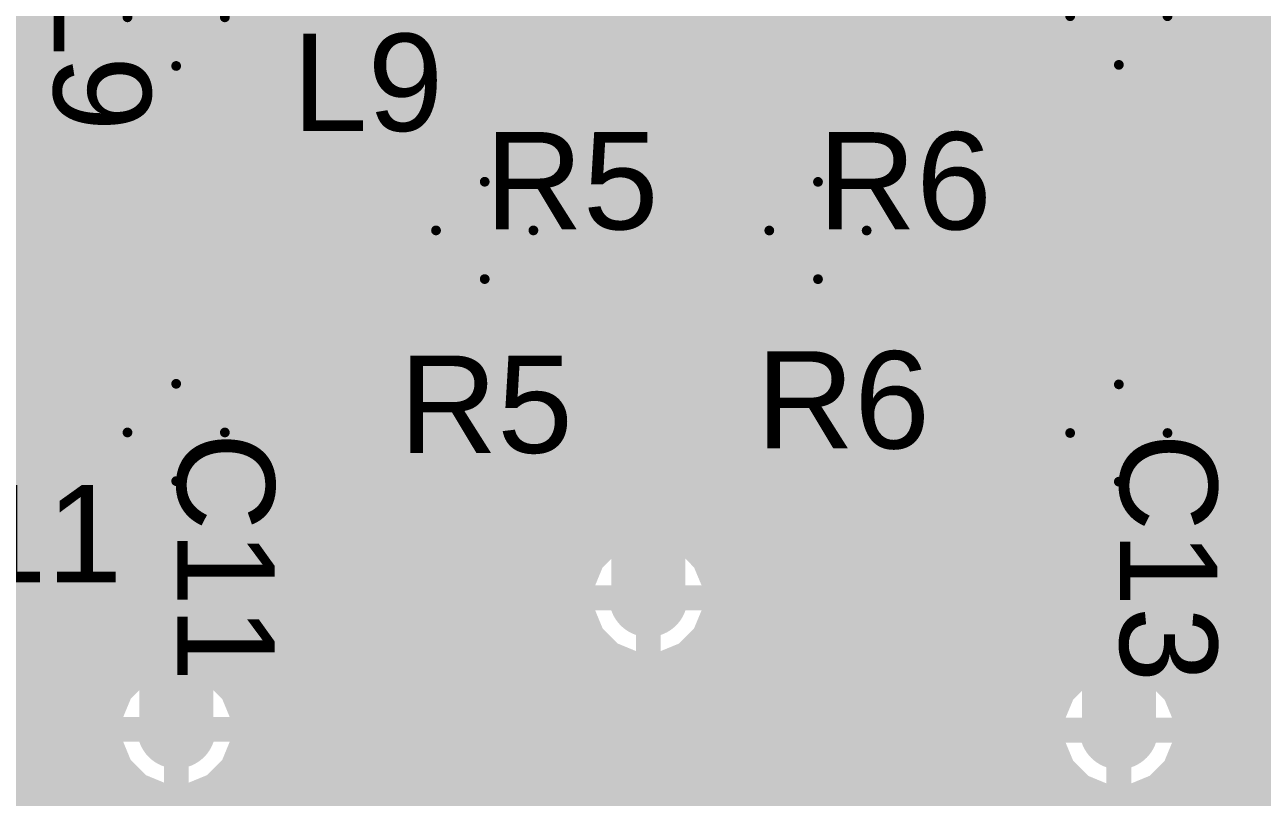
# Model space of a CAD drawing. Header units: inches. Extents: x -7.9 to 57.8, y -0.2 to 50.3.
# Drawn here: x 31.07 to 43.78, y 12.9 to 20.84 of the extents above; entities that cross this region are included whole.
import ezdxf

# ---------------------------------------------------------------- set-up
doc = ezdxf.new("R2010")
doc.units = ezdxf.units.IN
for name, color, linetype in [('Bottom Layer', 5, 'Continuous'), ('Bottom Solder', 6, 'Continuous'), ('Top 3D Body', 56, 'Continuous'), ('Top Assembly', 56, 'Continuous'), ('Top Component Center', 56, 'Continuous'), ('Top Courtyard', 56, 'Continuous'), ('Top Layer', 1, 'Continuous'), ('Top Overlay', 2, 'Continuous'), ('Top Paste', 8, 'Continuous'), ('Top Solder', 216, 'Continuous'), ('Via Holes', 16, 'Continuous')]:
    doc.layers.add(name, color=color, linetype=linetype)
doc.styles.add('Arial', font='', dxfattribs={"height": 0.2})
doc.styles.get('Arial').set_extended_font_data('Arial')

# ---------------------------------------------------------------- blocks, each defined once
blk = doc.blocks.new('FP_LQG15WH_02_IPC_A_5')
at = {"layer": 'Top Layer'}
for points in [[(-0.836, 0.386), (-0.209, 0.386), (-0.209, -0.386), (-0.836, -0.386)], [(0.209, 0.386), (0.836, 0.386), (0.836, -0.386), (0.209, -0.386)]]:
    blk.add_hatch(color=1, dxfattribs=at).paths.add_polyline_path(points)
at = {"layer": 'Top Paste'}
for points in [[(-0.836, 0.386), (-0.209, 0.386), (-0.209, -0.386), (-0.836, -0.386)], [(0.209, 0.386), (0.836, 0.386), (0.836, -0.386), (0.209, -0.386)]]:
    blk.add_hatch(color=8, dxfattribs=at).paths.add_polyline_path(points)
at = {"layer": 'Top Solder'}
for points in [[(-0.836, 0.386), (-0.209, 0.386), (-0.209, -0.386), (-0.836, -0.386)], [(0.209, 0.386), (0.836, 0.386), (0.836, -0.386), (0.209, -0.386)]]:
    blk.add_hatch(color=216, dxfattribs=at).paths.add_polyline_path(points)
at = {"layer": 'Top 3D Body', "const_width": 0.2}
for points in [[(-0.5, -0.3), (-0.5, 0.3)], [(0.5, 0.3), (-0.5, 0.3)], [(0.5, -0.3), (0.5, 0.3)], [(0.5, -0.3), (-0.5, -0.3)]]:
    blk.add_lwpolyline(points, dxfattribs=at)
at = {"layer": 'Top 3D Body', "const_width": 0.1}
for points in [[(-0.55, 0.3, 1), (-0.45, 0.3, 1)], [(-0.55, 0.3, 1), (-0.45, 0.3, 1)], [(0.45, 0.3, 1), (0.55, 0.3, 1)], [(0.45, 0.3, 1), (0.55, 0.3, 1)], [(-0.55, -0.3, 1), (-0.45, -0.3, 1)], [(-0.55, -0.3, 1), (-0.45, -0.3, 1)], [(0.45, -0.3, 1), (0.55, -0.3, 1)], [(0.45, -0.3, 1), (0.55, -0.3, 1)]]:
    blk.add_lwpolyline(points, format="xyb", close=True, dxfattribs=at)
at = {"layer": 'Top Assembly', "const_width": 0.2}
for points in [[(-1.036, -0.586), (-1.036, 0.586)], [(1.036, 0.586), (-1.036, 0.586)], [(1.036, -0.586), (1.036, 0.586)], [(1.036, -0.586), (-1.036, -0.586)]]:
    blk.add_lwpolyline(points, dxfattribs=at)
at = {"layer": 'Top Assembly', "const_width": 0.1}
for points in [[(-1.086, 0.586, 1), (-0.986, 0.586, 1)], [(-1.086, 0.586, 1), (-0.986, 0.586, 1)], [(0.986, 0.586, 1), (1.086, 0.586, 1)], [(0.986, 0.586, 1), (1.086, 0.586, 1)], [(-1.086, -0.586, 1), (-0.986, -0.586, 1)], [(-1.086, -0.586, 1), (-0.986, -0.586, 1)], [(0.986, -0.586, 1), (1.086, -0.586, 1)], [(0.986, -0.586, 1), (1.086, -0.586, 1)]]:
    blk.add_lwpolyline(points, format="xyb", close=True, dxfattribs=at)
at = {"layer": 'Top Component Center', "const_width": 0.1}
for points in [[(0, -0.5), (0, 0.5)], [(0.5, 0), (-0.5, 0)]]:
    blk.add_lwpolyline(points, dxfattribs=at)
at = {"layer": 'Top Component Center', "const_width": 0.05}
for points in [[(-0.025, 0.5, 1), (0.025, 0.5, 1)], [(-0.525, 0, 1), (-0.475, 0, 1)], [(0.475, 0, 1), (0.525, 0, 1)], [(-0.025, -0.5, 1), (0.025, -0.5, 1)]]:
    blk.add_lwpolyline(points, format="xyb", close=True, dxfattribs=at)
at = {"layer": 'Top Courtyard', "const_width": 0.2}
for points in [[(-1.036, -0.586), (-1.036, 0.586)], [(1.036, 0.586), (-1.036, 0.586)], [(1.036, -0.586), (1.036, 0.586)], [(1.036, -0.586), (-1.036, -0.586)]]:
    blk.add_lwpolyline(points, dxfattribs=at)
at = {"layer": 'Top Courtyard', "const_width": 0.1}
for points in [[(-1.086, 0.586, 1), (-0.986, 0.586, 1)], [(-1.086, 0.586, 1), (-0.986, 0.586, 1)], [(0.986, 0.586, 1), (1.086, 0.586, 1)], [(0.986, 0.586, 1), (1.086, 0.586, 1)], [(-1.086, -0.586, 1), (-0.986, -0.586, 1)], [(-1.086, -0.586, 1), (-0.986, -0.586, 1)], [(0.986, -0.586, 1), (1.086, -0.586, 1)], [(0.986, -0.586, 1), (1.086, -0.586, 1)]]:
    blk.add_lwpolyline(points, format="xyb", close=True, dxfattribs=at)
at = {"layer": 'Top Overlay', "const_width": 0.2}
for points in [[(0.836, 0.786), (-0.836, 0.786)], [(0.836, -0.786), (-0.836, -0.786)]]:
    blk.add_lwpolyline(points, dxfattribs=at)
at = {"layer": 'Top Overlay'}
for points, const_width in [([(-0.886, 0.786, 1), (-0.786, 0.786, 1)], 0.1), ([(0.786, 0.786, 1), (0.886, 0.786, 1)], 0.1), ([(-1.411, 0, 1), (-1.661, 0, 1)], 0.25), ([(-1.724, 0, 1), (-1.599, 0, 1)], 0.125), ([(-1.474, 0, 1), (-1.349, 0, 1)], 0.125), ([(-0.886, -0.786, 1), (-0.786, -0.786, 1)], 0.1), ([(0.786, -0.786, 1), (0.886, -0.786, 1)], 0.1)]:
    blk.add_lwpolyline(points, format="xyb", close=True, dxfattribs=dict(at, const_width=const_width))
at = {"layer": 'Top Assembly', "style": 'Arial'}
blk.add_text('L9', height=1, dxfattribs=at).set_placement((-0.381, -1.259))
blk = doc.blocks.new('FP_GJM155_0_05_IPC_C_6')
at = {"layer": 'Top Layer'}
for points in [[(-0.636, 0.236), (-0.121, 0.236), (-0.121, -0.236), (-0.636, -0.236)], [(0.121, 0.236), (0.636, 0.236), (0.636, -0.236), (0.121, -0.236)]]:
    blk.add_hatch(color=1, dxfattribs=at).paths.add_polyline_path(points)
at = {"layer": 'Top Paste'}
for points in [[(-0.636, 0.236), (-0.121, 0.236), (-0.121, -0.236), (-0.636, -0.236)], [(0.121, 0.236), (0.636, 0.236), (0.636, -0.236), (0.121, -0.236)]]:
    blk.add_hatch(color=8, dxfattribs=at).paths.add_polyline_path(points)
at = {"layer": 'Top Solder'}
for points in [[(-0.636, 0.236), (-0.121, 0.236), (-0.121, -0.236), (-0.636, -0.236)], [(0.121, 0.236), (0.636, 0.236), (0.636, -0.236), (0.121, -0.236)]]:
    blk.add_hatch(color=216, dxfattribs=at).paths.add_polyline_path(points)
at = {"layer": 'Top 3D Body', "const_width": 0.2}
for points in [[(-0.5, -0.25), (-0.5, 0.25)], [(0.5, 0.25), (-0.5, 0.25)], [(0.5, -0.25), (0.5, 0.25)], [(0.5, -0.25), (-0.5, -0.25)]]:
    blk.add_lwpolyline(points, dxfattribs=at)
at = {"layer": 'Top 3D Body', "const_width": 0.1}
for points in [[(-0.55, 0.25, 1), (-0.45, 0.25, 1)], [(-0.55, 0.25, 1), (-0.45, 0.25, 1)], [(0.45, 0.25, 1), (0.55, 0.25, 1)], [(0.45, 0.25, 1), (0.55, 0.25, 1)], [(-0.55, -0.25, 1), (-0.45, -0.25, 1)], [(-0.55, -0.25, 1), (-0.45, -0.25, 1)], [(0.45, -0.25, 1), (0.55, -0.25, 1)], [(0.45, -0.25, 1), (0.55, -0.25, 1)]]:
    blk.add_lwpolyline(points, format="xyb", close=True, dxfattribs=at)
at = {"layer": 'Top Assembly', "const_width": 0.2}
for points in [[(-0.736, -0.375), (-0.736, 0.375)], [(0.736, 0.375), (-0.736, 0.375)], [(0.736, -0.375), (0.736, 0.375)], [(0.736, -0.375), (-0.736, -0.375)]]:
    blk.add_lwpolyline(points, dxfattribs=at)
at = {"layer": 'Top Assembly', "const_width": 0.1}
for points in [[(-0.786, 0.375, 1), (-0.686, 0.375, 1)], [(-0.786, 0.375, 1), (-0.686, 0.375, 1)], [(0.686, 0.375, 1), (0.786, 0.375, 1)], [(0.686, 0.375, 1), (0.786, 0.375, 1)], [(-0.786, -0.375, 1), (-0.686, -0.375, 1)], [(-0.786, -0.375, 1), (-0.686, -0.375, 1)], [(0.686, -0.375, 1), (0.786, -0.375, 1)], [(0.686, -0.375, 1), (0.786, -0.375, 1)]]:
    blk.add_lwpolyline(points, format="xyb", close=True, dxfattribs=at)
at = {"layer": 'Top Component Center', "const_width": 0.1}
for points in [[(0, -0.5), (0, 0.5)], [(0.5, 0), (-0.5, 0)]]:
    blk.add_lwpolyline(points, dxfattribs=at)
at = {"layer": 'Top Component Center', "const_width": 0.05}
for points in [[(-0.025, 0.5, 1), (0.025, 0.5, 1)], [(-0.525, 0, 1), (-0.475, 0, 1)], [(0.475, 0, 1), (0.525, 0, 1)], [(-0.025, -0.5, 1), (0.025, -0.5, 1)]]:
    blk.add_lwpolyline(points, format="xyb", close=True, dxfattribs=at)
at = {"layer": 'Top Courtyard', "const_width": 0.2}
for points in [[(-0.736, -0.375), (-0.736, 0.375)], [(0.736, 0.375), (-0.736, 0.375)], [(0.736, -0.375), (0.736, 0.375)], [(0.736, -0.375), (-0.736, -0.375)]]:
    blk.add_lwpolyline(points, dxfattribs=at)
at = {"layer": 'Top Courtyard', "const_width": 0.1}
for points in [[(-0.786, 0.375, 1), (-0.686, 0.375, 1)], [(-0.786, 0.375, 1), (-0.686, 0.375, 1)], [(0.686, 0.375, 1), (0.786, 0.375, 1)], [(0.686, 0.375, 1), (0.786, 0.375, 1)], [(-0.786, -0.375, 1), (-0.686, -0.375, 1)], [(-0.786, -0.375, 1), (-0.686, -0.375, 1)], [(0.686, -0.375, 1), (0.786, -0.375, 1)], [(0.686, -0.375, 1), (0.786, -0.375, 1)]]:
    blk.add_lwpolyline(points, format="xyb", close=True, dxfattribs=at)
at = {"layer": 'Top Overlay', "const_width": 0.2}
for points in [[(0.636, 0.675), (-0.636, 0.675)], [(0.636, -0.675), (-0.636, -0.675)]]:
    blk.add_lwpolyline(points, dxfattribs=at)
at = {"layer": 'Top Overlay', "const_width": 0.1}
for points in [[(-0.686, 0.675, 1), (-0.586, 0.675, 1)], [(0.586, 0.675, 1), (0.686, 0.675, 1)], [(-0.686, -0.675, 1), (-0.586, -0.675, 1)], [(0.586, -0.675, 1), (0.686, -0.675, 1)]]:
    blk.add_lwpolyline(points, format="xyb", close=True, dxfattribs=at)
at = {"layer": 'Top Assembly', "style": 'Arial'}
blk.add_text('C11', height=1, dxfattribs=at).set_placement((0, 0.011))
blk = doc.blocks.new('FP_GJM155_0_05_IPC_C_12')
at = {"layer": 'Top Layer'}
for points in [[(-0.636, 0.236), (-0.121, 0.236), (-0.121, -0.236), (-0.636, -0.236)], [(0.121, 0.236), (0.636, 0.236), (0.636, -0.236), (0.121, -0.236)]]:
    blk.add_hatch(color=1, dxfattribs=at).paths.add_polyline_path(points)
at = {"layer": 'Top Paste'}
for points in [[(-0.636, 0.236), (-0.121, 0.236), (-0.121, -0.236), (-0.636, -0.236)], [(0.121, 0.236), (0.636, 0.236), (0.636, -0.236), (0.121, -0.236)]]:
    blk.add_hatch(color=8, dxfattribs=at).paths.add_polyline_path(points)
at = {"layer": 'Top Solder'}
for points in [[(-0.636, 0.236), (-0.121, 0.236), (-0.121, -0.236), (-0.636, -0.236)], [(0.121, 0.236), (0.636, 0.236), (0.636, -0.236), (0.121, -0.236)]]:
    blk.add_hatch(color=216, dxfattribs=at).paths.add_polyline_path(points)
at = {"layer": 'Top 3D Body', "const_width": 0.2}
for points in [[(-0.5, -0.25), (-0.5, 0.25)], [(0.5, 0.25), (-0.5, 0.25)], [(0.5, -0.25), (0.5, 0.25)], [(0.5, -0.25), (-0.5, -0.25)]]:
    blk.add_lwpolyline(points, dxfattribs=at)
at = {"layer": 'Top 3D Body', "const_width": 0.1}
for points in [[(-0.55, 0.25, 1), (-0.45, 0.25, 1)], [(-0.55, 0.25, 1), (-0.45, 0.25, 1)], [(0.45, 0.25, 1), (0.55, 0.25, 1)], [(0.45, 0.25, 1), (0.55, 0.25, 1)], [(-0.55, -0.25, 1), (-0.45, -0.25, 1)], [(-0.55, -0.25, 1), (-0.45, -0.25, 1)], [(0.45, -0.25, 1), (0.55, -0.25, 1)], [(0.45, -0.25, 1), (0.55, -0.25, 1)]]:
    blk.add_lwpolyline(points, format="xyb", close=True, dxfattribs=at)
at = {"layer": 'Top Assembly', "const_width": 0.2}
for points in [[(-0.736, -0.375), (-0.736, 0.375)], [(0.736, 0.375), (-0.736, 0.375)], [(0.736, -0.375), (0.736, 0.375)], [(0.736, -0.375), (-0.736, -0.375)]]:
    blk.add_lwpolyline(points, dxfattribs=at)
at = {"layer": 'Top Assembly', "const_width": 0.1}
for points in [[(-0.786, 0.375, 1), (-0.686, 0.375, 1)], [(-0.786, 0.375, 1), (-0.686, 0.375, 1)], [(0.686, 0.375, 1), (0.786, 0.375, 1)], [(0.686, 0.375, 1), (0.786, 0.375, 1)], [(-0.786, -0.375, 1), (-0.686, -0.375, 1)], [(-0.786, -0.375, 1), (-0.686, -0.375, 1)], [(0.686, -0.375, 1), (0.786, -0.375, 1)], [(0.686, -0.375, 1), (0.786, -0.375, 1)]]:
    blk.add_lwpolyline(points, format="xyb", close=True, dxfattribs=at)
at = {"layer": 'Top Component Center', "const_width": 0.1}
for points in [[(0, -0.5), (0, 0.5)], [(0.5, 0), (-0.5, 0)]]:
    blk.add_lwpolyline(points, dxfattribs=at)
at = {"layer": 'Top Component Center', "const_width": 0.05}
for points in [[(-0.025, 0.5, 1), (0.025, 0.5, 1)], [(-0.525, 0, 1), (-0.475, 0, 1)], [(0.475, 0, 1), (0.525, 0, 1)], [(-0.025, -0.5, 1), (0.025, -0.5, 1)]]:
    blk.add_lwpolyline(points, format="xyb", close=True, dxfattribs=at)
at = {"layer": 'Top Courtyard', "const_width": 0.2}
for points in [[(-0.736, -0.375), (-0.736, 0.375)], [(0.736, 0.375), (-0.736, 0.375)], [(0.736, -0.375), (0.736, 0.375)], [(0.736, -0.375), (-0.736, -0.375)]]:
    blk.add_lwpolyline(points, dxfattribs=at)
at = {"layer": 'Top Courtyard', "const_width": 0.1}
for points in [[(-0.786, 0.375, 1), (-0.686, 0.375, 1)], [(-0.786, 0.375, 1), (-0.686, 0.375, 1)], [(0.686, 0.375, 1), (0.786, 0.375, 1)], [(0.686, 0.375, 1), (0.786, 0.375, 1)], [(-0.786, -0.375, 1), (-0.686, -0.375, 1)], [(-0.786, -0.375, 1), (-0.686, -0.375, 1)], [(0.686, -0.375, 1), (0.786, -0.375, 1)], [(0.686, -0.375, 1), (0.786, -0.375, 1)]]:
    blk.add_lwpolyline(points, format="xyb", close=True, dxfattribs=at)
at = {"layer": 'Top Overlay', "const_width": 0.2}
for points in [[(0.636, 0.675), (-0.636, 0.675)], [(0.636, -0.675), (-0.636, -0.675)]]:
    blk.add_lwpolyline(points, dxfattribs=at)
at = {"layer": 'Top Overlay', "const_width": 0.1}
for points in [[(-0.686, 0.675, 1), (-0.586, 0.675, 1)], [(0.586, 0.675, 1), (0.686, 0.675, 1)], [(-0.686, -0.675, 1), (-0.586, -0.675, 1)], [(0.586, -0.675, 1), (0.686, -0.675, 1)]]:
    blk.add_lwpolyline(points, format="xyb", close=True, dxfattribs=at)
at = {"layer": 'Top Assembly', "style": 'Arial'}
blk.add_text('C13', height=1, dxfattribs=at).set_placement((0, 0.011))
blk = doc.blocks.new('FP_LQG15WH_02_IPC_A_14')
at = {"layer": 'Top Layer'}
for points in [[(-0.836, 0.386), (-0.209, 0.386), (-0.209, -0.386), (-0.836, -0.386)], [(0.209, 0.386), (0.836, 0.386), (0.836, -0.386), (0.209, -0.386)]]:
    blk.add_hatch(color=1, dxfattribs=at).paths.add_polyline_path(points)
at = {"layer": 'Top Paste'}
for points in [[(-0.836, 0.386), (-0.209, 0.386), (-0.209, -0.386), (-0.836, -0.386)], [(0.209, 0.386), (0.836, 0.386), (0.836, -0.386), (0.209, -0.386)]]:
    blk.add_hatch(color=8, dxfattribs=at).paths.add_polyline_path(points)
at = {"layer": 'Top Solder'}
for points in [[(-0.836, 0.386), (-0.209, 0.386), (-0.209, -0.386), (-0.836, -0.386)], [(0.209, 0.386), (0.836, 0.386), (0.836, -0.386), (0.209, -0.386)]]:
    blk.add_hatch(color=216, dxfattribs=at).paths.add_polyline_path(points)
at = {"layer": 'Top 3D Body', "const_width": 0.2}
for points in [[(-0.5, 0.3), (-0.5, -0.3)], [(-0.5, 0.3), (0.5, 0.3)], [(0.5, 0.3), (0.5, -0.3)], [(-0.5, -0.3), (0.5, -0.3)]]:
    blk.add_lwpolyline(points, dxfattribs=at)
at = {"layer": 'Top 3D Body', "const_width": 0.1}
for points in [[(-0.55, 0.3, 1), (-0.45, 0.3, 1)], [(-0.55, 0.3, 1), (-0.45, 0.3, 1)], [(0.45, 0.3, 1), (0.55, 0.3, 1)], [(0.45, 0.3, 1), (0.55, 0.3, 1)], [(-0.55, -0.3, 1), (-0.45, -0.3, 1)], [(-0.55, -0.3, 1), (-0.45, -0.3, 1)], [(0.45, -0.3, 1), (0.55, -0.3, 1)], [(0.45, -0.3, 1), (0.55, -0.3, 1)]]:
    blk.add_lwpolyline(points, format="xyb", close=True, dxfattribs=at)
at = {"layer": 'Top Assembly', "const_width": 0.2}
for points in [[(-1.036, 0.586), (-1.036, -0.586)], [(-1.036, 0.586), (1.036, 0.586)], [(1.036, 0.586), (1.036, -0.586)], [(-1.036, -0.586), (1.036, -0.586)]]:
    blk.add_lwpolyline(points, dxfattribs=at)
at = {"layer": 'Top Assembly', "const_width": 0.1}
for points in [[(-1.086, 0.586, 1), (-0.986, 0.586, 1)], [(-1.086, 0.586, 1), (-0.986, 0.586, 1)], [(0.986, 0.586, 1), (1.086, 0.586, 1)], [(0.986, 0.586, 1), (1.086, 0.586, 1)], [(-1.086, -0.586, 1), (-0.986, -0.586, 1)], [(-1.086, -0.586, 1), (-0.986, -0.586, 1)], [(0.986, -0.586, 1), (1.086, -0.586, 1)], [(0.986, -0.586, 1), (1.086, -0.586, 1)]]:
    blk.add_lwpolyline(points, format="xyb", close=True, dxfattribs=at)
at = {"layer": 'Top Component Center', "const_width": 0.1}
for points in [[(0, 0.5), (0, -0.5)], [(-0.5, 0), (0.5, 0)]]:
    blk.add_lwpolyline(points, dxfattribs=at)
at = {"layer": 'Top Component Center', "const_width": 0.05}
for points in [[(-0.025, 0.5, 1), (0.025, 0.5, 1)], [(-0.525, 0, 1), (-0.475, 0, 1)], [(0.475, 0, 1), (0.525, 0, 1)], [(-0.025, -0.5, 1), (0.025, -0.5, 1)]]:
    blk.add_lwpolyline(points, format="xyb", close=True, dxfattribs=at)
at = {"layer": 'Top Courtyard', "const_width": 0.2}
for points in [[(-1.036, 0.586), (-1.036, -0.586)], [(-1.036, 0.586), (1.036, 0.586)], [(1.036, 0.586), (1.036, -0.586)], [(-1.036, -0.586), (1.036, -0.586)]]:
    blk.add_lwpolyline(points, dxfattribs=at)
at = {"layer": 'Top Courtyard', "const_width": 0.1}
for points in [[(-1.086, 0.586, 1), (-0.986, 0.586, 1)], [(-1.086, 0.586, 1), (-0.986, 0.586, 1)], [(0.986, 0.586, 1), (1.086, 0.586, 1)], [(0.986, 0.586, 1), (1.086, 0.586, 1)], [(-1.086, -0.586, 1), (-0.986, -0.586, 1)], [(-1.086, -0.586, 1), (-0.986, -0.586, 1)], [(0.986, -0.586, 1), (1.086, -0.586, 1)], [(0.986, -0.586, 1), (1.086, -0.586, 1)]]:
    blk.add_lwpolyline(points, format="xyb", close=True, dxfattribs=at)
at = {"layer": 'Top Overlay', "const_width": 0.2}
for points in [[(-0.836, 0.786), (0.836, 0.786)], [(-0.836, -0.786), (0.836, -0.786)]]:
    blk.add_lwpolyline(points, dxfattribs=at)
at = {"layer": 'Top Overlay'}
for points, const_width in [([(-0.886, 0.786, 1), (-0.786, 0.786, 1)], 0.1), ([(0.786, 0.786, 1), (0.886, 0.786, 1)], 0.1), ([(-1.411, 0, 1), (-1.661, 0, 1)], 0.25), ([(-1.724, 0, 1), (-1.599, 0, 1)], 0.125), ([(-1.474, 0, 1), (-1.349, 0, 1)], 0.125), ([(-0.886, -0.786, 1), (-0.786, -0.786, 1)], 0.1), ([(0.786, -0.786, 1), (0.886, -0.786, 1)], 0.1)]:
    blk.add_lwpolyline(points, format="xyb", close=True, dxfattribs=dict(at, const_width=const_width))
at = {"layer": 'Top Assembly', "style": 'Arial'}
blk.add_text('L11', height=1, dxfattribs=at).set_placement((0, -0.188))
blk = doc.blocks.new('FP_FC0402_IPC_C_15')
at = {"layer": 'Top Layer'}
for points in [[(-0.738, 0.298), (-0.075, 0.298), (-0.075, -0.298), (-0.738, -0.298)], [(0.075, 0.298), (0.738, 0.298), (0.738, -0.298), (0.075, -0.298)]]:
    blk.add_hatch(color=1, dxfattribs=at).paths.add_polyline_path(points)
at = {"layer": 'Top Paste'}
for points in [[(-0.738, 0.298), (-0.075, 0.298), (-0.075, -0.298), (-0.738, -0.298)], [(0.075, 0.298), (0.738, 0.298), (0.738, -0.298), (0.075, -0.298)]]:
    blk.add_hatch(color=8, dxfattribs=at).paths.add_polyline_path(points)
at = {"layer": 'Top Solder'}
for points in [[(-0.738, 0.298), (-0.075, 0.298), (-0.075, -0.298), (-0.738, -0.298)], [(0.075, 0.298), (0.738, 0.298), (0.738, -0.298), (0.075, -0.298)]]:
    blk.add_hatch(color=216, dxfattribs=at).paths.add_polyline_path(points)
at = {"layer": 'Top 3D Body', "const_width": 0.2}
for points in [[(-0.533, -0.279), (-0.533, 0.279)], [(-0.533, 0.279), (0.533, 0.279)], [(0.533, -0.279), (0.533, 0.279)], [(-0.533, -0.279), (0.533, -0.279)]]:
    blk.add_lwpolyline(points, dxfattribs=at)
at = {"layer": 'Top 3D Body', "const_width": 0.1}
for points in [[(-0.583, 0.279, 1), (-0.483, 0.279, 1)], [(-0.583, 0.279, 1), (-0.483, 0.279, 1)], [(0.483, 0.279, 1), (0.583, 0.279, 1)], [(0.483, 0.279, 1), (0.583, 0.279, 1)], [(-0.583, -0.279, 1), (-0.483, -0.279, 1)], [(-0.583, -0.279, 1), (-0.483, -0.279, 1)], [(0.483, -0.279, 1), (0.583, -0.279, 1)], [(0.483, -0.279, 1), (0.583, -0.279, 1)]]:
    blk.add_lwpolyline(points, format="xyb", close=True, dxfattribs=at)
at = {"layer": 'Top Assembly', "const_width": 0.2}
for points in [[(-0.838, -0.443), (-0.838, 0.443)], [(-0.838, 0.443), (0.838, 0.443)], [(0.838, -0.443), (0.838, 0.443)], [(-0.838, -0.443), (0.838, -0.443)]]:
    blk.add_lwpolyline(points, dxfattribs=at)
at = {"layer": 'Top Assembly', "const_width": 0.1}
for points in [[(-0.888, 0.443, 1), (-0.788, 0.443, 1)], [(-0.888, 0.443, 1), (-0.788, 0.443, 1)], [(0.788, 0.443, 1), (0.888, 0.443, 1)], [(0.788, 0.443, 1), (0.888, 0.443, 1)], [(-0.888, -0.443, 1), (-0.788, -0.443, 1)], [(-0.888, -0.443, 1), (-0.788, -0.443, 1)], [(0.788, -0.443, 1), (0.888, -0.443, 1)], [(0.788, -0.443, 1), (0.888, -0.443, 1)]]:
    blk.add_lwpolyline(points, format="xyb", close=True, dxfattribs=at)
at = {"layer": 'Top Component Center', "const_width": 0.1}
for points in [[(0, -0.5), (0, 0.5)], [(-0.5, 0), (0.5, 0)]]:
    blk.add_lwpolyline(points, dxfattribs=at)
at = {"layer": 'Top Component Center', "const_width": 0.05}
for points in [[(-0.025, 0.5, 1), (0.025, 0.5, 1)], [(-0.525, 0, 1), (-0.475, 0, 1)], [(0.475, 0, 1), (0.525, 0, 1)], [(-0.025, -0.5, 1), (0.025, -0.5, 1)]]:
    blk.add_lwpolyline(points, format="xyb", close=True, dxfattribs=at)
at = {"layer": 'Top Courtyard', "const_width": 0.2}
for points in [[(-0.838, -0.443), (-0.838, 0.443)], [(-0.838, 0.443), (0.838, 0.443)], [(0.838, -0.443), (0.838, 0.443)], [(-0.838, -0.443), (0.838, -0.443)]]:
    blk.add_lwpolyline(points, dxfattribs=at)
at = {"layer": 'Top Courtyard', "const_width": 0.1}
for points in [[(-0.888, 0.443, 1), (-0.788, 0.443, 1)], [(-0.888, 0.443, 1), (-0.788, 0.443, 1)], [(0.788, 0.443, 1), (0.888, 0.443, 1)], [(0.788, 0.443, 1), (0.888, 0.443, 1)], [(-0.888, -0.443, 1), (-0.788, -0.443, 1)], [(-0.888, -0.443, 1), (-0.788, -0.443, 1)], [(0.788, -0.443, 1), (0.888, -0.443, 1)], [(0.788, -0.443, 1), (0.888, -0.443, 1)]]:
    blk.add_lwpolyline(points, format="xyb", close=True, dxfattribs=at)
at = {"layer": 'Top Overlay', "const_width": 0.2}
for points in [[(-0.738, 0.743), (0.738, 0.743)], [(-0.738, -0.743), (0.738, -0.743)]]:
    blk.add_lwpolyline(points, dxfattribs=at)
at = {"layer": 'Top Overlay', "const_width": 0.1}
for points in [[(-0.788, 0.743, 1), (-0.688, 0.743, 1)], [(0.688, 0.743, 1), (0.788, 0.743, 1)], [(-0.788, -0.743, 1), (-0.688, -0.743, 1)], [(0.688, -0.743, 1), (0.788, -0.743, 1)]]:
    blk.add_lwpolyline(points, format="xyb", close=True, dxfattribs=at)
at = {"layer": 'Top Assembly', "style": 'Arial'}
blk.add_text('R5', height=1, dxfattribs=at).set_placement((0, 0.011))
blk = doc.blocks.new('FP_FC0402_IPC_C_16')
at = {"layer": 'Top Layer'}
for points in [[(-0.738, 0.298), (-0.075, 0.298), (-0.075, -0.298), (-0.738, -0.298)], [(0.075, 0.298), (0.738, 0.298), (0.738, -0.298), (0.075, -0.298)]]:
    blk.add_hatch(color=1, dxfattribs=at).paths.add_polyline_path(points)
at = {"layer": 'Top Paste'}
for points in [[(-0.738, 0.298), (-0.075, 0.298), (-0.075, -0.298), (-0.738, -0.298)], [(0.075, 0.298), (0.738, 0.298), (0.738, -0.298), (0.075, -0.298)]]:
    blk.add_hatch(color=8, dxfattribs=at).paths.add_polyline_path(points)
at = {"layer": 'Top Solder'}
for points in [[(-0.738, 0.298), (-0.075, 0.298), (-0.075, -0.298), (-0.738, -0.298)], [(0.075, 0.298), (0.738, 0.298), (0.738, -0.298), (0.075, -0.298)]]:
    blk.add_hatch(color=216, dxfattribs=at).paths.add_polyline_path(points)
at = {"layer": 'Top 3D Body', "const_width": 0.2}
for points in [[(-0.533, -0.279), (-0.533, 0.279)], [(-0.533, 0.279), (0.533, 0.279)], [(0.533, -0.279), (0.533, 0.279)], [(-0.533, -0.279), (0.533, -0.279)]]:
    blk.add_lwpolyline(points, dxfattribs=at)
at = {"layer": 'Top 3D Body', "const_width": 0.1}
for points in [[(-0.583, 0.279, 1), (-0.483, 0.279, 1)], [(-0.583, 0.279, 1), (-0.483, 0.279, 1)], [(0.483, 0.279, 1), (0.583, 0.279, 1)], [(0.483, 0.279, 1), (0.583, 0.279, 1)], [(-0.583, -0.279, 1), (-0.483, -0.279, 1)], [(-0.583, -0.279, 1), (-0.483, -0.279, 1)], [(0.483, -0.279, 1), (0.583, -0.279, 1)], [(0.483, -0.279, 1), (0.583, -0.279, 1)]]:
    blk.add_lwpolyline(points, format="xyb", close=True, dxfattribs=at)
at = {"layer": 'Top Assembly', "const_width": 0.2}
for points in [[(-0.838, -0.443), (-0.838, 0.443)], [(-0.838, 0.443), (0.838, 0.443)], [(0.838, -0.443), (0.838, 0.443)], [(-0.838, -0.443), (0.838, -0.443)]]:
    blk.add_lwpolyline(points, dxfattribs=at)
at = {"layer": 'Top Assembly', "const_width": 0.1}
for points in [[(-0.888, 0.443, 1), (-0.788, 0.443, 1)], [(-0.888, 0.443, 1), (-0.788, 0.443, 1)], [(0.788, 0.443, 1), (0.888, 0.443, 1)], [(0.788, 0.443, 1), (0.888, 0.443, 1)], [(-0.888, -0.443, 1), (-0.788, -0.443, 1)], [(-0.888, -0.443, 1), (-0.788, -0.443, 1)], [(0.788, -0.443, 1), (0.888, -0.443, 1)], [(0.788, -0.443, 1), (0.888, -0.443, 1)]]:
    blk.add_lwpolyline(points, format="xyb", close=True, dxfattribs=at)
at = {"layer": 'Top Component Center', "const_width": 0.1}
for points in [[(0, -0.5), (0, 0.5)], [(-0.5, 0), (0.5, 0)]]:
    blk.add_lwpolyline(points, dxfattribs=at)
at = {"layer": 'Top Component Center', "const_width": 0.05}
for points in [[(-0.025, 0.5, 1), (0.025, 0.5, 1)], [(-0.525, 0, 1), (-0.475, 0, 1)], [(0.475, 0, 1), (0.525, 0, 1)], [(-0.025, -0.5, 1), (0.025, -0.5, 1)]]:
    blk.add_lwpolyline(points, format="xyb", close=True, dxfattribs=at)
at = {"layer": 'Top Courtyard', "const_width": 0.2}
for points in [[(-0.838, -0.443), (-0.838, 0.443)], [(-0.838, 0.443), (0.838, 0.443)], [(0.838, -0.443), (0.838, 0.443)], [(-0.838, -0.443), (0.838, -0.443)]]:
    blk.add_lwpolyline(points, dxfattribs=at)
at = {"layer": 'Top Courtyard', "const_width": 0.1}
for points in [[(-0.888, 0.443, 1), (-0.788, 0.443, 1)], [(-0.888, 0.443, 1), (-0.788, 0.443, 1)], [(0.788, 0.443, 1), (0.888, 0.443, 1)], [(0.788, 0.443, 1), (0.888, 0.443, 1)], [(-0.888, -0.443, 1), (-0.788, -0.443, 1)], [(-0.888, -0.443, 1), (-0.788, -0.443, 1)], [(0.788, -0.443, 1), (0.888, -0.443, 1)], [(0.788, -0.443, 1), (0.888, -0.443, 1)]]:
    blk.add_lwpolyline(points, format="xyb", close=True, dxfattribs=at)
at = {"layer": 'Top Overlay', "const_width": 0.2}
for points in [[(-0.738, 0.743), (0.738, 0.743)], [(-0.738, -0.743), (0.738, -0.743)]]:
    blk.add_lwpolyline(points, dxfattribs=at)
at = {"layer": 'Top Overlay', "const_width": 0.1}
for points in [[(-0.788, 0.743, 1), (-0.688, 0.743, 1)], [(0.688, 0.743, 1), (0.788, 0.743, 1)], [(-0.788, -0.743, 1), (-0.688, -0.743, 1)], [(0.688, -0.743, 1), (0.788, -0.743, 1)]]:
    blk.add_lwpolyline(points, format="xyb", close=True, dxfattribs=at)
at = {"layer": 'Top Assembly', "style": 'Arial'}
blk.add_text('R6', height=1, dxfattribs=at).set_placement((0, 0.011))

msp = doc.modelspace()

# ---------------------------------------------------------------- hatches: boundary and pattern name
at = {"layer": 'Bottom Layer'}
h = msp.add_hatch(color=5, dxfattribs=at)
h.paths.add_polyline_path([(49.985, 49.933), (49.989, 30.944), (49.899, 30.854), (48.023, 30.854), (48.023, 29.84), (48.023, 28.826), (49.989, 28.826), (49.99, 25.864), (49.9, 25.774), (48.023, 25.774), (48.023, 24.76), (48.023, 23.746), (49.99, 23.746), (49.995, 0.09), (49.905, 0), (-0.047, 0), (-0.047, 23.696), (1.894, 23.696), (1.894, 24.71), (1.894, 25.724), (-0.047, 25.724), (-0.047, 28.776), (1.894, 28.776), (1.894, 29.79), (1.894, 30.804), (-0.047, 30.804), (-0.047, 50), (49.895, 50.023)])
h.paths.add_polyline_path([(47.769, 30.854), (45.612, 30.854), (45.612, 29.967), (47.769, 29.967)], flags=0)
h.paths.add_polyline_path([(4.305, 30.804), (2.148, 30.804), (2.148, 29.917), (4.305, 29.917)], flags=0)
h.paths.add_polyline_path([(47.769, 29.713), (45.612, 29.713), (45.612, 28.826), (47.769, 28.826)], flags=0)
h.paths.add_polyline_path([(4.305, 29.663), (2.148, 29.663), (2.148, 28.776), (4.305, 28.776)], flags=0)
h.paths.add_polyline_path([(47.769, 25.774), (45.612, 25.774), (45.612, 24.887), (47.769, 24.887)], flags=0)
h.paths.add_polyline_path([(4.305, 25.724), (2.148, 25.724), (2.148, 24.837), (4.305, 24.837)], flags=0)
h.paths.add_polyline_path([(47.769, 24.633), (45.612, 24.633), (45.612, 23.746), (47.769, 23.746)], flags=0)
h.paths.add_polyline_path([(4.305, 24.583), (2.148, 24.583), (2.148, 23.696), (4.305, 23.696)], flags=0)
h.paths.add_polyline_path([(37.604, 23.603), (37.604, 23.183), (38.024, 23.183), (37.946, 23.37), (37.791, 23.525)], flags=0)
h.paths.add_polyline_path([(37.35, 23.603), (37.163, 23.525), (37.007, 23.37), (36.93, 23.183), (37.35, 23.183)], flags=0)
h.paths.add_polyline_path([(12.616, 23.593), (12.616, 23.173), (13.036, 23.173), (12.959, 23.36), (12.803, 23.516)], flags=0)
h.paths.add_polyline_path([(12.362, 23.593), (12.175, 23.516), (12.019, 23.36), (11.942, 23.173), (12.362, 23.173)], flags=0)
h.paths.add_polyline_path([(38.024, 22.929), (37.604, 22.929), (37.604, 22.509), (37.791, 22.586), (37.946, 22.742)], flags=0)
h.paths.add_polyline_path([(37.35, 22.929), (36.93, 22.929), (37.007, 22.742), (37.163, 22.586), (37.35, 22.509)], flags=0)
h.paths.add_polyline_path([(13.036, 22.919), (12.616, 22.919), (12.616, 22.499), (12.803, 22.576), (12.959, 22.732)], flags=0)
h.paths.add_polyline_path([(12.362, 22.919), (11.942, 22.919), (12.019, 22.732), (12.175, 22.576), (12.362, 22.499)], flags=0)
h.paths.add_polyline_path([(29.885, 19.664), (29.885, 19.244), (30.305, 19.244), (30.228, 19.43), (30.072, 19.586)], flags=0)
h.paths.add_polyline_path([(29.631, 19.664), (29.444, 19.586), (29.288, 19.43), (29.211, 19.244), (29.631, 19.244)], flags=0)
h.paths.add_polyline_path([(20.208, 19.424), (20.208, 19.004), (20.628, 19.004), (20.551, 19.191), (20.395, 19.347)], flags=0)
h.paths.add_polyline_path([(19.954, 19.424), (19.767, 19.347), (19.611, 19.191), (19.534, 19.004), (19.954, 19.004)], flags=0)
h.paths.add_polyline_path([(25.049, 19.287), (25.049, 18.867), (25.469, 18.867), (25.392, 19.054), (25.236, 19.21)], flags=0)
h.paths.add_polyline_path([(24.795, 19.287), (24.608, 19.21), (24.452, 19.054), (24.375, 18.867), (24.795, 18.867)], flags=0)
h.paths.add_polyline_path([(30.305, 18.99), (29.885, 18.99), (29.885, 18.57), (30.072, 18.647), (30.228, 18.803)], flags=0)
h.paths.add_polyline_path([(29.631, 18.99), (29.211, 18.99), (29.288, 18.803), (29.444, 18.647), (29.631, 18.57)], flags=0)
h.paths.add_polyline_path([(20.628, 18.75), (20.208, 18.75), (20.208, 18.33), (20.395, 18.407), (20.551, 18.563)], flags=0)
h.paths.add_polyline_path([(19.954, 18.75), (19.534, 18.75), (19.611, 18.563), (19.767, 18.407), (19.954, 18.33)], flags=0)
h.paths.add_polyline_path([(25.469, 18.613), (25.049, 18.613), (25.049, 18.193), (25.236, 18.27), (25.392, 18.426)], flags=0)
h.paths.add_polyline_path([(24.795, 18.613), (24.375, 18.613), (24.452, 18.426), (24.608, 18.27), (24.795, 18.193)], flags=0)
h.paths.add_polyline_path([(37.598, 15.498), (37.598, 15.078), (38.018, 15.078), (37.94, 15.264), (37.785, 15.42)], flags=0)
h.paths.add_polyline_path([(37.344, 15.498), (37.157, 15.42), (37.001, 15.264), (36.924, 15.078), (37.344, 15.078)], flags=0)
h.paths.add_polyline_path([(12.603, 15.456), (12.603, 15.036), (13.023, 15.036), (12.945, 15.223), (12.789, 15.379)], flags=0)
h.paths.add_polyline_path([(12.349, 15.456), (12.162, 15.379), (12.006, 15.223), (11.928, 15.036), (12.349, 15.036)], flags=0)
h.paths.add_polyline_path([(38.018, 14.824), (37.598, 14.824), (37.598, 14.404), (37.785, 14.481), (37.94, 14.637)], flags=0)
h.paths.add_polyline_path([(37.344, 14.824), (36.924, 14.824), (37.001, 14.637), (37.157, 14.481), (37.344, 14.404)], flags=0)
h.paths.add_polyline_path([(13.023, 14.782), (12.603, 14.782), (12.603, 14.362), (12.789, 14.439), (12.945, 14.595)], flags=0)
h.paths.add_polyline_path([(12.349, 14.782), (11.928, 14.782), (12.006, 14.595), (12.162, 14.439), (12.349, 14.362)], flags=0)
h.paths.add_polyline_path([(32.751, 14.146), (32.751, 13.726), (33.171, 13.726), (33.094, 13.912), (32.938, 14.068)], flags=0)
h.paths.add_polyline_path([(32.497, 14.146), (32.31, 14.068), (32.154, 13.912), (32.077, 13.726), (32.497, 13.726)], flags=0)
h.paths.add_polyline_path([(42.43, 14.138), (42.43, 13.718), (42.85, 13.718), (42.773, 13.905), (42.617, 14.061)], flags=0)
h.paths.add_polyline_path([(42.176, 14.138), (41.99, 14.061), (41.834, 13.905), (41.756, 13.718), (42.176, 13.718)], flags=0)
h.paths.add_polyline_path([(7.756, 14.104), (7.756, 13.684), (8.176, 13.684), (8.098, 13.871), (7.943, 14.027)], flags=0)
h.paths.add_polyline_path([(7.502, 14.104), (7.315, 14.027), (7.159, 13.871), (7.082, 13.684), (7.502, 13.684)], flags=0)
h.paths.add_polyline_path([(17.453, 14.096), (17.453, 13.676), (17.873, 13.676), (17.796, 13.863), (17.64, 14.019)], flags=0)
h.paths.add_polyline_path([(17.199, 14.096), (17.012, 14.019), (16.857, 13.863), (16.779, 13.676), (17.199, 13.676)], flags=0)
h.paths.add_polyline_path([(33.171, 13.472), (32.751, 13.472), (32.751, 13.052), (32.938, 13.129), (33.094, 13.285)], flags=0)
h.paths.add_polyline_path([(32.497, 13.472), (32.077, 13.472), (32.154, 13.285), (32.31, 13.129), (32.497, 13.052)], flags=0)
h.paths.add_polyline_path([(42.85, 13.464), (42.43, 13.464), (42.43, 13.044), (42.617, 13.121), (42.773, 13.277)], flags=0)
h.paths.add_polyline_path([(42.176, 13.464), (41.756, 13.464), (41.834, 13.277), (41.99, 13.121), (42.176, 13.044)], flags=0)
h.paths.add_polyline_path([(8.176, 13.43), (7.756, 13.43), (7.756, 13.01), (7.943, 13.087), (8.098, 13.243)], flags=0)
h.paths.add_polyline_path([(7.502, 13.43), (7.082, 13.43), (7.159, 13.243), (7.315, 13.087), (7.502, 13.01)], flags=0)
h.paths.add_polyline_path([(17.873, 13.422), (17.453, 13.422), (17.453, 13.002), (17.64, 13.08), (17.796, 13.236)], flags=0)
h.paths.add_polyline_path([(17.199, 13.422), (16.779, 13.422), (16.857, 13.236), (17.012, 13.08), (17.199, 13.002)], flags=0)
h = msp.add_hatch(color=5, dxfattribs=at)
edge = h.paths.add_edge_path()
edge.add_arc((37.471, 14.951), 0.3, 0, 360)
h = msp.add_hatch(color=5, dxfattribs=at)
edge = h.paths.add_edge_path()
edge.add_arc((32.624, 13.599), 0.3, 0, 360)
h = msp.add_hatch(color=5, dxfattribs=at)
edge = h.paths.add_edge_path()
edge.add_arc((42.303, 13.591), 0.3, 0, 360)
at = {"layer": 'Bottom Solder'}
h = msp.add_hatch(color=6, dxfattribs=at)
edge = h.paths.add_edge_path()
edge.add_arc((37.471, 14.951), 0.402, 0, 360)
h = msp.add_hatch(color=6, dxfattribs=at)
edge = h.paths.add_edge_path()
edge.add_arc((32.624, 13.599), 0.402, 0, 360)
h = msp.add_hatch(color=6, dxfattribs=at)
edge = h.paths.add_edge_path()
edge.add_arc((42.303, 13.591), 0.402, 0, 360)
at = {"layer": 'Top Layer'}
h = msp.add_hatch(color=1, dxfattribs=at)
edge = h.paths.add_edge_path()
edge.add_arc((37.471, 14.951), 0.3, 0, 360)
h = msp.add_hatch(color=1, dxfattribs=at)
edge = h.paths.add_edge_path()
edge.add_arc((32.624, 13.599), 0.3, 0, 360)
h = msp.add_hatch(color=1, dxfattribs=at)
edge = h.paths.add_edge_path()
edge.add_arc((42.303, 13.591), 0.3, 0, 360)
at = {"layer": 'Top Solder'}
h = msp.add_hatch(color=216, dxfattribs=at)
edge = h.paths.add_edge_path()
edge.add_arc((37.471, 14.951), 0.402, 0, 360)
h = msp.add_hatch(color=216, dxfattribs=at)
edge = h.paths.add_edge_path()
edge.add_arc((32.624, 13.599), 0.402, 0, 360)
h = msp.add_hatch(color=216, dxfattribs=at)
edge = h.paths.add_edge_path()
edge.add_arc((42.303, 13.591), 0.402, 0, 360)
at = {"layer": 'Via Holes'}
h = msp.add_hatch(color=7, dxfattribs=at)
edge = h.paths.add_edge_path()
edge.add_arc((37.471, 14.951), 0.265, 0, 360)
h = msp.add_hatch(color=7, dxfattribs=at)
edge = h.paths.add_edge_path()
edge.add_arc((32.624, 13.599), 0.265, 0, 360)
h = msp.add_hatch(color=7, dxfattribs=at)
edge = h.paths.add_edge_path()
edge.add_arc((42.303, 13.591), 0.265, 0, 360)

# ---------------------------------------------------------------- linework, layer by layer
at = {"layer": 'Top Layer', "const_width": 0.76}
for points in [[(32.624, 18.739), (32.624, 20.123)], [(42.303, 17.347), (42.303, 20.116)], [(32.624, 17.354), (32.624, 18.739)], [(32.658, 18.739), (35.124, 18.739)], [(36.451, 18.739), (37.471, 18.739)], [(37.471, 14.951), (37.471, 18.739)], [(37.471, 18.739), (38.553, 18.739)], [(39.863, 18.739), (42.314, 18.739)], [(32.624, 13.599), (32.624, 15.947)], [(42.303, 13.591), (42.303, 15.939)]]:
    msp.add_lwpolyline(points, dxfattribs=at)
at = {"layer": 'Top Layer', "const_width": 0.38}
for points in [[(32.434, 20.123, 1), (32.814, 20.123, 1)], [(42.113, 20.116, 1), (42.493, 20.116, 1)], [(32.434, 18.739, 1), (32.814, 18.739, 1)], [(32.434, 18.739, 1), (32.814, 18.739, 1)], [(32.468, 18.739, 1), (32.848, 18.739, 1)], [(34.934, 18.739, 1), (35.314, 18.739, 1)], [(36.261, 18.739, 1), (36.641, 18.739, 1)], [(37.281, 18.739, 1), (37.661, 18.739, 1)], [(37.281, 18.739, 1), (37.661, 18.739, 1)], [(37.281, 18.739, 1), (37.661, 18.739, 1)], [(38.363, 18.739, 1), (38.743, 18.739, 1)], [(39.673, 18.739, 1), (40.053, 18.739, 1)], [(42.124, 18.739, 1), (42.504, 18.739, 1)], [(32.434, 17.354, 1), (32.814, 17.354, 1)], [(42.113, 17.347, 1), (42.493, 17.347, 1)], [(32.434, 15.947, 1), (32.814, 15.947, 1)], [(42.113, 15.939, 1), (42.493, 15.939, 1)], [(37.281, 14.951, 1), (37.661, 14.951, 1)], [(32.434, 13.599, 1), (32.814, 13.599, 1)], [(42.113, 13.591, 1), (42.493, 13.591, 1)]]:
    msp.add_lwpolyline(points, format="xyb", close=True, dxfattribs=at)

# ---------------------------------------------------------------- block references
for name, p, rotation in [('FP_LQG15WH_02_IPC_A_14', (42.303, 20.928), 90), ('FP_LQG15WH_02_IPC_A_5', (32.621, 20.917), 270), ('FP_GJM155_0_05_IPC_C_6', (32.621, 16.651), 270), ('FP_GJM155_0_05_IPC_C_12', (42.303, 16.645), 270)]:
    msp.add_blockref(name, p, dxfattribs=dict(rotation=rotation))
for name, p in [('FP_FC0402_IPC_C_15', (35.79, 18.727)), ('FP_FC0402_IPC_C_16', (39.213, 18.726))]:
    msp.add_blockref(name, p)

# ---------------------------------------------------------------- texts
at = {"layer": 'Top Overlay', "style": 'Arial'}
for s, p in [('L9', (33.811, 19.749)), ('R5', (34.91, 16.441)), ('R6', (38.577, 16.486)), ('C11', (29.505, 15.111))]:
    msp.add_text(s, height=1, dxfattribs=at).set_placement(p)

doc.saveas('drawing.dxf')
